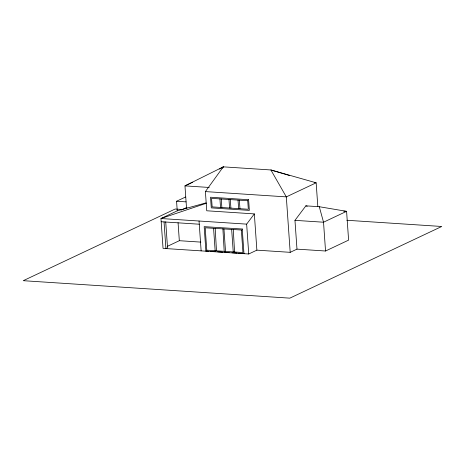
<?xml version="1.0" encoding="UTF-8"?>
<svg xmlns="http://www.w3.org/2000/svg" width="465" height="465" viewBox="0 0 465 465"><rect width="100%" height="100%" fill="white"/><g stroke="black" fill="none" stroke-linecap="round" stroke-linejoin="round"><path stroke-width="0.7" d="M222.671 168.156L223.281 166.848L270.886 169.963L316.159 182.809L317.822 206.582M206.059 202.862L177.241 210.843L160.96 218.521L163.052 248.38L248.734 253.989L256.872 250.153L254.338 213.9L206.739 210.779L205.396 191.586L223.281 166.848L184.971 185.878L186.535 208.268M248.734 253.989L246.648 224.136L254.338 213.9M296.978 249.135L294.967 220.346L305.86 205.844L319.286 206.722L346.588 211.337L348.599 240.126L325.541 251.007L296.978 249.135L290.195 252.332L256.872 250.153M219.59 169.068L223.281 166.848M192.754 182.204L184.971 185.878L209.25 187.465M177.241 210.843L176.566 201.246L185.587 196.991M181.181 210.087L186.977 207.349M167.226 246.409L179.327 240.701L200.886 242.114M215.185 228.298L216.481 250.815M222.898 228.803L224.194 251.321M233.279 229.483L234.569 252.001M206.437 250.931L205.89 251.187L204.176 226.658L242.532 229.024M241.381 230.158L242.951 252.553L206.768 250.182L205.205 227.786L241.655 230.03M206.204 203.31L160.96 218.521L246.648 224.136M314.712 182.716L316.159 182.809L286.318 196.887L205.396 191.586M343.734 211.151L346.588 211.337L323.53 222.218L294.967 220.346M176.566 201.246L186.087 201.868M182.414 209.5L175.171 209.023L23.25 280.691L289.829 298.152L441.75 226.484L346.855 220.27M161.186 221.724L199.27 224.217M206.164 251.059L208.32 251.199M210.476 251.338L215.504 251.67M217.661 251.809L222.689 252.14M224.845 252.28L229.158 252.565M232.029 252.751L237.063 253.082M238.499 253.175L244.247 253.553M289.329 175.462L270.886 169.963L286.318 196.887L290.195 252.332M305.86 205.844L307.237 206.251M319.286 206.722L323.53 222.218L325.541 251.007M242.259 229.152L243.974 253.681M239.353 200.177L239.952 208.709M238.022 200.09L238.621 208.622M230.309 199.59L230.907 208.117M231.675 229.524L233.238 251.914M228.978 199.497L229.571 208.029M223.961 229.018L225.525 251.408M221.264 198.997L221.863 207.524M219.933 198.91L220.526 207.437M213.58 228.338L215.15 250.728M199.043 221.015L201.13 250.873M178.066 222.689L179.327 240.701M165.72 221.863L167.534 247.799L165.906 248.566L164.04 221.91M248.612 199.723L210.529 197.23L211.273 207.89L249.356 210.389L248.612 199.723M247.735 200.729L211.552 198.357L212.15 206.89L248.327 209.256L247.735 200.729"/></g></svg>
